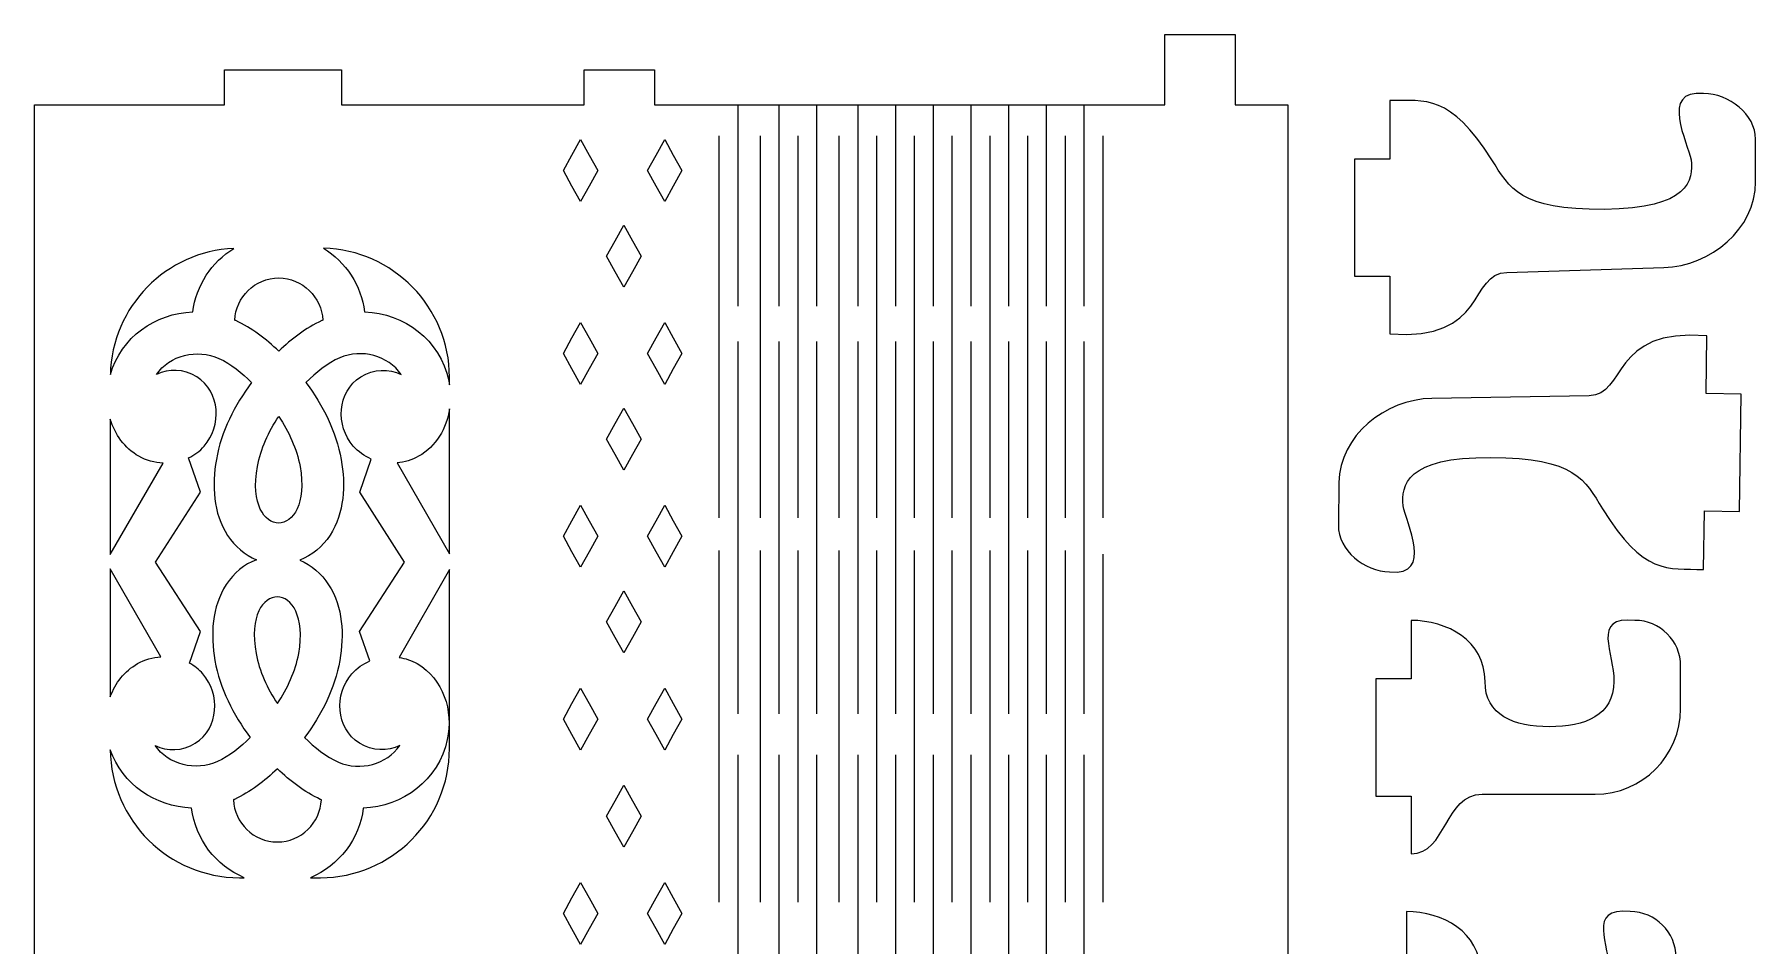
# Model space of a CAD drawing. Header units: centimetres. Extents: x -23.7 to 23.1, y -16.5 to 16.8.
# Drawn here: x 8.37 to 23.05, y 8.9 to 16.68 of the extents above; entities that cross this region are included whole.
import ezdxf

# ---------------------------------------------------------------- set-up
doc = ezdxf.new("R2010")
doc.units = ezdxf.units.CM
doc.header["$MEASUREMENT"] = 0
doc.layers.add('layer 1', color=7, linetype='Continuous')

msp = doc.modelspace()

# ---------------------------------------------------------------- linework, layer by layer
at = {"layer": 'layer 1', "color": 250, "lineweight": 9}
for points, knots in [([(17.56286, 16.07659), (17.56286, 16.07659), (14.06025, 16.07659), (14.06025, 16.07659), (14.06025, 16.07659), (14.06025, 16.07659), (14.06025, 16.07589), (14.06025, 16.07589), (14.06025, 16.07589), (14.06025, 16.07589), (13.65791, 16.07589), (13.65791, 16.07589), (13.65791, 16.07589), (13.65791, 16.07589), (13.65791, 16.37609), (13.65791, 16.37609), (13.65791, 16.37609), (13.65791, 16.37609), (13.05791, 16.37609), (13.05791, 16.37609), (13.05791, 16.37609), (13.05791, 16.37609), (13.05791, 16.07589), (13.05791, 16.07589), (13.05791, 16.07589), (13.05791, 16.07589), (12.60882, 16.07589), (12.60882, 16.07589), (12.60882, 16.07589), (12.60882, 16.07589), (10.98833, 16.07589), (10.98833, 16.07589), (10.98833, 16.07589), (10.98833, 16.07589), (10.98833, 16.37595), (10.98833, 16.37595), (10.98833, 16.37595), (10.98833, 16.37595), (9.98833, 16.37595), (9.98833, 16.37595), (9.98833, 16.37595), (9.98833, 16.37595), (9.98833, 16.07589), (9.98833, 16.07589), (9.98833, 16.07589), (9.98833, 16.07589), (8.36777, 16.07589), (8.36777, 16.07589), (8.36777, 16.07589), (8.36777, 16.07589), (8.36777, 0.5754), (8.36777, 0.5754), (8.36777, 0.5754), (8.36777, 0.5754), (9.98807, 0.5754), (9.98807, 0.5754), (9.98807, 0.5754), (9.98807, 0.5754), (9.98807, 0.2754), (9.98807, 0.2754), (9.98807, 0.2754), (9.98807, 0.2754), (10.98807, 0.2754), (10.98807, 0.2754), (10.98807, 0.2754), (10.98807, 0.2754), (10.98807, 0.5754), (10.98807, 0.5754), (10.98807, 0.5754), (10.98807, 0.5754), (12.60882, 0.5754), (12.60882, 0.5754), (12.60882, 0.5754), (12.60882, 0.5754), (12.60903, 0.57586), (12.60903, 0.57586), (12.60903, 0.57586), (12.60903, 0.57586), (13.05852, 0.57586), (13.05852, 0.57586), (13.05852, 0.57586), (13.05852, 0.57586), (13.05852, 0.27466), (13.05852, 0.27466), (13.05852, 0.27466), (13.05852, 0.27466), (13.65852, 0.27466), (13.65852, 0.27466), (13.65852, 0.27466), (13.65852, 0.27466), (13.65852, 0.57586), (13.65852, 0.57586), (13.65852, 0.57586), (13.65852, 0.57586), (14.06028, 0.57586), (14.06028, 0.57586), (14.06028, 0.57586), (14.06028, 0.57586), (14.10885, 0.57586), (14.10885, 0.57586), (14.10885, 0.57586), (14.10885, 0.57586), (17.61013, 0.57586), (17.61013, 0.57586), (17.61013, 0.57586), (17.61013, 0.57586), (17.61013, 0.57656), (17.61013, 0.57656), (17.61013, 0.57656), (17.61013, 0.57656), (18.01256, 0.57656), (18.01256, 0.57656), (18.01256, 0.57656), (18.01256, 0.57656), (18.01256, 0.27536), (18.01256, 0.27536), (18.01256, 0.27536), (18.01256, 0.27536), (18.01259, 0.27536), (18.01259, 0.27536), (18.01259, 0.27536), (18.01259, 0.27536), (18.01259, -0.0263), (18.01259, -0.0263), (18.01259, -0.0263), (18.01259, -0.0263), (18.61259, -0.0263), (18.61259, -0.0263), (18.61259, -0.0263), (18.61259, -0.0263), (18.61259, 0.36993), (18.61259, 0.36993), (18.61259, 0.36993), (18.61259, 0.36993), (18.61256, 0.36993), (18.61256, 0.36993), (18.61256, 0.36993), (18.61256, 0.36993), (18.61256, 0.57656), (18.61256, 0.57656), (18.61256, 0.57656), (18.61256, 0.57656), (19.06289, 0.57656), (19.06289, 0.57656), (19.06289, 0.57656), (19.06289, 2.12628), (19.06286, 14.57261), (19.06286, 16.07659), (19.06286, 16.07659), (19.06286, 16.07659), (18.61195, 16.07659), (18.61195, 16.07659), (18.61195, 16.07659), (18.61195, 16.07659), (18.61195, 16.26811), (18.61195, 16.26811), (18.61195, 16.26811), (18.61195, 16.26811), (18.61195, 16.37679), (18.61195, 16.37679), (18.61195, 16.37679), (18.61195, 16.37679), (18.61195, 16.67792), (18.61195, 16.67792), (18.61195, 16.67792), (18.61195, 16.67792), (18.01195, 16.67792), (18.01195, 16.67792), (18.01195, 16.67792), (18.01195, 16.67792), (18.01195, 16.37679), (18.01195, 16.37679), (18.01195, 16.37679), (18.01195, 16.37679), (18.01195, 16.26811), (18.01195, 16.26811), (18.01195, 16.26811), (18.01195, 16.26811), (18.01195, 16.07659), (18.01195, 16.07659), (18.01195, 16.07659), (18.01195, 16.07659), (17.6101, 16.07659), (17.6101, 16.07659), (17.6101, 16.07659), (17.6101, 16.07659), (17.56286, 16.07659), (17.56286, 16.07659)], [0, 0, 0, 0, 0.02083333, 0.02083333, 0.02083333, 0.02083333, 0.04166667, 0.04166667, 0.04166667, 0.04166667, 0.0625, 0.0625, 0.0625, 0.0625, 0.08333333, 0.08333333, 0.08333333, 0.08333333, 0.10416667, 0.10416667, 0.10416667, 0.10416667, 0.125, 0.125, 0.125, 0.125, 0.14583333, 0.14583333, 0.14583333, 0.14583333, 0.16666667, 0.16666667, 0.16666667, 0.16666667, 0.1875, 0.1875, 0.1875, 0.1875, 0.20833333, 0.20833333, 0.20833333, 0.20833333, 0.22916667, 0.22916667, 0.22916667, 0.22916667, 0.25, 0.25, 0.25, 0.25, 0.27083333, 0.27083333, 0.27083333, 0.27083333, 0.29166667, 0.29166667, 0.29166667, 0.29166667, 0.3125, 0.3125, 0.3125, 0.3125, 0.33333333, 0.33333333, 0.33333333, 0.33333333, 0.35416667, 0.35416667, 0.35416667, 0.35416667, 0.375, 0.375, 0.375, 0.375, 0.39583333, 0.39583333, 0.39583333, 0.39583333, 0.41666667, 0.41666667, 0.41666667, 0.41666667, 0.4375, 0.4375, 0.4375, 0.4375, 0.45833333, 0.45833333, 0.45833333, 0.45833333, 0.47916667, 0.47916667, 0.47916667, 0.47916667, 0.5, 0.5, 0.5, 0.5, 0.52083333, 0.52083333, 0.52083333, 0.52083333, 0.54166667, 0.54166667, 0.54166667, 0.54166667, 0.5625, 0.5625, 0.5625, 0.5625, 0.58333333, 0.58333333, 0.58333333, 0.58333333, 0.60416667, 0.60416667, 0.60416667, 0.60416667, 0.625, 0.625, 0.625, 0.625, 0.64583333, 0.64583333, 0.64583333, 0.64583333, 0.66666667, 0.66666667, 0.66666667, 0.66666667, 0.6875, 0.6875, 0.6875, 0.6875, 0.70833333, 0.70833333, 0.70833333, 0.70833333, 0.72916667, 0.72916667, 0.72916667, 0.72916667, 0.75, 0.75, 0.75, 0.75, 0.77083333, 0.77083333, 0.77083333, 0.77083333, 0.79166667, 0.79166667, 0.79166667, 0.79166667, 0.8125, 0.8125, 0.8125, 0.8125, 0.83333333, 0.83333333, 0.83333333, 0.83333333, 0.85416667, 0.85416667, 0.85416667, 0.85416667, 0.875, 0.875, 0.875, 0.875, 0.89583333, 0.89583333, 0.89583333, 0.89583333, 0.91666667, 0.91666667, 0.91666667, 0.91666667, 0.9375, 0.9375, 0.9375, 0.9375, 0.95833333, 0.95833333, 0.95833333, 0.95833333, 1, 1, 1, 1]), ([(19.93204, 15.61441), (19.93204, 15.61441), (19.93204, 16.11441), (19.93204, 16.11441), (19.93204, 16.11441), (20.24094, 16.11147), (20.44167, 16.17272), (20.80148, 15.60906), (20.80148, 15.60906), (20.95733, 15.36493), (21.03465, 15.17996), (21.76136, 15.18526), (21.76136, 15.18526), (22.48807, 15.19056), (22.52104, 15.4377), (22.50252, 15.6083), (22.50252, 15.6083), (22.47749, 15.75), (22.22807, 16.21064), (22.60991, 16.17319), (22.60991, 16.17319), (22.82441, 16.17319), (23.05283, 15.99766), (23.05283, 15.78319), (23.05283, 15.78319), (23.05283, 15.78319), (23.05283, 15.41897), (23.05283, 15.41897), (23.05283, 15.41897), (23.05283, 15.01751), (22.67117, 14.70182), (22.26991, 14.68898), (22.26991, 14.68898), (22.26991, 14.68898), (20.93042, 14.64608), (20.93042, 14.64608), (20.93042, 14.64608), (20.60913, 14.64608), (20.76396, 14.0587), (19.93204, 14.1222), (19.93204, 14.1222), (19.93204, 14.1222), (19.93204, 14.61441), (19.93204, 14.61441), (19.93204, 14.61441), (19.93204, 14.61441), (19.63204, 14.61441), (19.63204, 14.61441), (19.63204, 14.61441), (19.63204, 14.61441), (19.63204, 15.61441), (19.63204, 15.61441), (19.63204, 15.61441), (19.63204, 15.61441), (19.93204, 15.61441), (19.93204, 15.61441)], [0, 0, 0, 0, 0.06666667, 0.06666667, 0.06666667, 0.06666667, 0.13333333, 0.13333333, 0.13333333, 0.13333333, 0.2, 0.2, 0.2, 0.2, 0.26666667, 0.26666667, 0.26666667, 0.26666667, 0.33333333, 0.33333333, 0.33333333, 0.33333333, 0.4, 0.4, 0.4, 0.4, 0.46666667, 0.46666667, 0.46666667, 0.46666667, 0.53333333, 0.53333333, 0.53333333, 0.53333333, 0.6, 0.6, 0.6, 0.6, 0.66666667, 0.66666667, 0.66666667, 0.66666667, 0.73333333, 0.73333333, 0.73333333, 0.73333333, 0.8, 0.8, 0.8, 0.8, 0.86666667, 0.86666667, 0.86666667, 0.86666667, 1, 1, 1, 1]), ([(13.02727, 15.78029), (13.02727, 15.78029), (12.95401, 15.648), (12.95401, 15.648), (12.95401, 15.648), (12.95401, 15.648), (12.88075, 15.5157), (12.88075, 15.5157), (12.88075, 15.5157), (12.88075, 15.5157), (12.95401, 15.38341), (12.95401, 15.38341), (12.95401, 15.38341), (12.95401, 15.38341), (13.02727, 15.25112), (13.02727, 15.25112), (13.02727, 15.25112), (13.02727, 15.25112), (13.10053, 15.38341), (13.10053, 15.38341), (13.10053, 15.38341), (13.10053, 15.38341), (13.17379, 15.5157), (13.17379, 15.5157), (13.17379, 15.5157), (13.17379, 15.5157), (13.10053, 15.648), (13.10053, 15.648), (13.10053, 15.648), (13.10053, 15.648), (13.02727, 15.78029), (13.02727, 15.78029)], [0, 0, 0, 0, 0.11111111, 0.11111111, 0.11111111, 0.11111111, 0.22222222, 0.22222222, 0.22222222, 0.22222222, 0.33333333, 0.33333333, 0.33333333, 0.33333333, 0.44444444, 0.44444444, 0.44444444, 0.44444444, 0.55555556, 0.55555556, 0.55555556, 0.55555556, 0.66666667, 0.66666667, 0.66666667, 0.66666667, 0.77777778, 0.77777778, 0.77777778, 0.77777778, 1, 1, 1, 1]), ([(13.74561, 15.78029), (13.74561, 15.78029), (13.67235, 15.648), (13.67235, 15.648), (13.67235, 15.648), (13.67235, 15.648), (13.59909, 15.5157), (13.59909, 15.5157), (13.59909, 15.5157), (13.59909, 15.5157), (13.67235, 15.38341), (13.67235, 15.38341), (13.67235, 15.38341), (13.67235, 15.38341), (13.74561, 15.25112), (13.74561, 15.25112), (13.74561, 15.25112), (13.74561, 15.25112), (13.81887, 15.38341), (13.81887, 15.38341), (13.81887, 15.38341), (13.81887, 15.38341), (13.89213, 15.5157), (13.89213, 15.5157), (13.89213, 15.5157), (13.89213, 15.5157), (13.81887, 15.648), (13.81887, 15.648), (13.81887, 15.648), (13.81887, 15.648), (13.74561, 15.78029), (13.74561, 15.78029)], [0, 0, 0, 0, 0.11111111, 0.11111111, 0.11111111, 0.11111111, 0.22222222, 0.22222222, 0.22222222, 0.22222222, 0.33333333, 0.33333333, 0.33333333, 0.33333333, 0.44444444, 0.44444444, 0.44444444, 0.44444444, 0.55555556, 0.55555556, 0.55555556, 0.55555556, 0.66666667, 0.66666667, 0.66666667, 0.66666667, 0.77777778, 0.77777778, 0.77777778, 0.77777778, 1, 1, 1, 1]), ([(13.39669, 15.04942), (13.39669, 15.04942), (13.32343, 14.91713), (13.32343, 14.91713), (13.32343, 14.91713), (13.32343, 14.91713), (13.25017, 14.78483), (13.25017, 14.78483), (13.25017, 14.78483), (13.25017, 14.78483), (13.32343, 14.65254), (13.32343, 14.65254), (13.32343, 14.65254), (13.32343, 14.65254), (13.39669, 14.52025), (13.39669, 14.52025), (13.39669, 14.52025), (13.39669, 14.52025), (13.46995, 14.65254), (13.46995, 14.65254), (13.46995, 14.65254), (13.46995, 14.65254), (13.54321, 14.78483), (13.54321, 14.78483), (13.54321, 14.78483), (13.54321, 14.78483), (13.46995, 14.91713), (13.46995, 14.91713), (13.46995, 14.91713), (13.46995, 14.91713), (13.39669, 15.04942), (13.39669, 15.04942)], [0, 0, 0, 0, 0.11111111, 0.11111111, 0.11111111, 0.11111111, 0.22222222, 0.22222222, 0.22222222, 0.22222222, 0.33333333, 0.33333333, 0.33333333, 0.33333333, 0.44444444, 0.44444444, 0.44444444, 0.44444444, 0.55555556, 0.55555556, 0.55555556, 0.55555556, 0.66666667, 0.66666667, 0.66666667, 0.66666667, 0.77777778, 0.77777778, 0.77777778, 0.77777778, 1, 1, 1, 1]), ([(9.01547, 13.77549), (9.02758, 14.35483), (9.49284, 14.82783), (10.06915, 14.85247), (10.06915, 14.85247), (9.88016, 14.73574), (9.74732, 14.53648), (9.7198, 14.30994), (9.7198, 14.30994), (9.39826, 14.29877), (9.10774, 14.09484), (9.01547, 13.77549)], [0, 0, 0, 0, 0.25, 0.25, 0.25, 0.25, 0.5, 0.5, 0.5, 0.5, 1, 1, 1, 1]), ([(10.83447, 14.85322), (11.42797, 14.83896), (11.90906, 14.34912), (11.90906, 13.75235), (11.90906, 13.75235), (11.90906, 13.75235), (11.90906, 13.68749), (11.90906, 13.68749), (11.90906, 13.68749), (11.90715, 13.69982), (11.90491, 13.71207), (11.9023, 13.72424), (11.9023, 13.72424), (11.82758, 14.07292), (11.52354, 14.29815), (11.18511, 14.30992), (11.18511, 14.30992), (11.15755, 14.53695), (11.02414, 14.73658), (10.83447, 14.85322)], [0, 0, 0, 0, 0.16666667, 0.16666667, 0.16666667, 0.16666667, 0.33333333, 0.33333333, 0.33333333, 0.33333333, 0.5, 0.5, 0.5, 0.5, 0.66666667, 0.66666667, 0.66666667, 0.66666667, 1, 1, 1, 1]), ([(10.07686, 14.24008), (10.07988, 14.23872), (10.0829, 14.23734), (10.08592, 14.23593), (10.08592, 14.23593), (10.22058, 14.1732), (10.34406, 14.07973), (10.45241, 13.9745), (10.45241, 13.9745), (10.56077, 14.07977), (10.6843, 14.17324), (10.81898, 14.23596), (10.81898, 14.23596), (10.82199, 14.23736), (10.82501, 14.23874), (10.82804, 14.24011), (10.82804, 14.24011), (10.81855, 14.43461), (10.65544, 14.59967), (10.45243, 14.59967), (10.45243, 14.59967), (10.24944, 14.59967), (10.08629, 14.43459), (10.07686, 14.24008)], [0, 0, 0, 0, 0.14285714, 0.14285714, 0.14285714, 0.14285714, 0.28571429, 0.28571429, 0.28571429, 0.28571429, 0.42857143, 0.42857143, 0.42857143, 0.42857143, 0.57142857, 0.57142857, 0.57142857, 0.57142857, 0.71428571, 0.71428571, 0.71428571, 0.71428571, 1, 1, 1, 1]), ([(13.02727, 14.22025), (13.02727, 14.22025), (12.95401, 14.08796), (12.95401, 14.08796), (12.95401, 14.08796), (12.95401, 14.08796), (12.88075, 13.95566), (12.88075, 13.95566), (12.88075, 13.95566), (12.88075, 13.95566), (12.95401, 13.82337), (12.95401, 13.82337), (12.95401, 13.82337), (12.95401, 13.82337), (13.02727, 13.69108), (13.02727, 13.69108), (13.02727, 13.69108), (13.02727, 13.69108), (13.10053, 13.82337), (13.10053, 13.82337), (13.10053, 13.82337), (13.10053, 13.82337), (13.17379, 13.95566), (13.17379, 13.95566), (13.17379, 13.95566), (13.17379, 13.95566), (13.10053, 14.08796), (13.10053, 14.08796), (13.10053, 14.08796), (13.10053, 14.08796), (13.02727, 14.22025), (13.02727, 14.22025)], [0, 0, 0, 0, 0.11111111, 0.11111111, 0.11111111, 0.11111111, 0.22222222, 0.22222222, 0.22222222, 0.22222222, 0.33333333, 0.33333333, 0.33333333, 0.33333333, 0.44444444, 0.44444444, 0.44444444, 0.44444444, 0.55555556, 0.55555556, 0.55555556, 0.55555556, 0.66666667, 0.66666667, 0.66666667, 0.66666667, 0.77777778, 0.77777778, 0.77777778, 0.77777778, 1, 1, 1, 1]), ([(13.74561, 14.22025), (13.74561, 14.22025), (13.67235, 14.08796), (13.67235, 14.08796), (13.67235, 14.08796), (13.67235, 14.08796), (13.59909, 13.95566), (13.59909, 13.95566), (13.59909, 13.95566), (13.59909, 13.95566), (13.67235, 13.82337), (13.67235, 13.82337), (13.67235, 13.82337), (13.67235, 13.82337), (13.74561, 13.69108), (13.74561, 13.69108), (13.74561, 13.69108), (13.74561, 13.69108), (13.81887, 13.82337), (13.81887, 13.82337), (13.81887, 13.82337), (13.81887, 13.82337), (13.89213, 13.95566), (13.89213, 13.95566), (13.89213, 13.95566), (13.89213, 13.95566), (13.81887, 14.08796), (13.81887, 14.08796), (13.81887, 14.08796), (13.81887, 14.08796), (13.74561, 14.22025), (13.74561, 14.22025)], [0, 0, 0, 0, 0.11111111, 0.11111111, 0.11111111, 0.11111111, 0.22222222, 0.22222222, 0.22222222, 0.22222222, 0.33333333, 0.33333333, 0.33333333, 0.33333333, 0.44444444, 0.44444444, 0.44444444, 0.44444444, 0.55555556, 0.55555556, 0.55555556, 0.55555556, 0.66666667, 0.66666667, 0.66666667, 0.66666667, 0.77777778, 0.77777778, 0.77777778, 0.77777778, 1, 1, 1, 1]), ([(22.61606, 12.61275), (22.61606, 12.61275), (22.60881, 12.1128), (22.60881, 12.1128), (22.60881, 12.1128), (22.29998, 12.12022), (22.09839, 12.06189), (21.74679, 12.63071), (21.74679, 12.63071), (21.5945, 12.87708), (21.51987, 13.06315), (20.79316, 13.06839), (20.79316, 13.06839), (20.06645, 13.07363), (20.0299, 12.827), (20.04594, 12.65615), (20.04594, 12.65615), (20.06891, 12.5141), (20.31163, 12.04989), (19.93037, 12.09287), (19.93037, 12.09287), (19.71589, 12.09598), (19.49004, 12.27481), (19.49315, 12.48926), (19.49315, 12.48926), (19.49315, 12.48926), (19.49844, 12.85344), (19.49844, 12.85344), (19.49844, 12.85344), (19.50426, 13.25486), (19.89046, 13.56498), (20.29186, 13.572), (20.29186, 13.572), (20.29186, 13.572), (21.63183, 13.59546), (21.63183, 13.59546), (21.63183, 13.59546), (21.95309, 13.5908), (21.8068, 14.18036), (22.63771, 14.1048), (22.63771, 14.1048), (22.63771, 14.1048), (22.63057, 13.61265), (22.63057, 13.61265), (22.63057, 13.61265), (22.63057, 13.61265), (22.93054, 13.60829), (22.93054, 13.60829), (22.93054, 13.60829), (22.93054, 13.60829), (22.91603, 12.6084), (22.91603, 12.6084), (22.91603, 12.6084), (22.91603, 12.6084), (22.61606, 12.61275), (22.61606, 12.61275)], [0, 0, 0, 0, 0.06666667, 0.06666667, 0.06666667, 0.06666667, 0.13333333, 0.13333333, 0.13333333, 0.13333333, 0.2, 0.2, 0.2, 0.2, 0.26666667, 0.26666667, 0.26666667, 0.26666667, 0.33333333, 0.33333333, 0.33333333, 0.33333333, 0.4, 0.4, 0.4, 0.4, 0.46666667, 0.46666667, 0.46666667, 0.46666667, 0.53333333, 0.53333333, 0.53333333, 0.53333333, 0.6, 0.6, 0.6, 0.6, 0.66666667, 0.66666667, 0.66666667, 0.66666667, 0.73333333, 0.73333333, 0.73333333, 0.73333333, 0.8, 0.8, 0.8, 0.8, 0.86666667, 0.86666667, 0.86666667, 0.86666667, 1, 1, 1, 1]), ([(10.22053, 13.70742), (10.13866, 13.79032), (10.0438, 13.86719), (9.94179, 13.91379), (9.94179, 13.91379), (9.7565, 13.99845), (9.51998, 13.93992), (9.40914, 13.77655), (9.40914, 13.77655), (9.51169, 13.82688), (9.64174, 13.82641), (9.75207, 13.75633), (9.75207, 13.75633), (9.9554, 13.62715), (9.96813, 13.33951), (9.81639, 13.16503), (9.81639, 13.16503), (9.7787, 13.12168), (9.73314, 13.08792), (9.68318, 13.06385), (9.68318, 13.06385), (9.68318, 13.06385), (9.7851, 12.77099), (9.7851, 12.77099), (9.7851, 12.77099), (9.7851, 12.77099), (9.40183, 12.17436), (9.40183, 12.17436), (9.40183, 12.17436), (9.40183, 12.17436), (9.78518, 11.58271), (9.78518, 11.58271), (9.78518, 11.58271), (9.78518, 11.58271), (9.69125, 11.31279), (9.69125, 11.31279), (9.69125, 11.31279), (9.73342, 11.28969), (9.77196, 11.25936), (9.80459, 11.22183), (9.80459, 11.22183), (9.95633, 11.04735), (9.9436, 10.75971), (9.74027, 10.63053), (9.74027, 10.63053), (9.62994, 10.56045), (9.49989, 10.55998), (9.39734, 10.61031), (9.39734, 10.61031), (9.50818, 10.44694), (9.7447, 10.38841), (9.92999, 10.47307), (9.92999, 10.47307), (10.032, 10.51967), (10.12686, 10.59654), (10.20873, 10.67944), (10.20873, 10.67944), (10.06332, 10.87516), (9.95089, 11.09401), (9.90815, 11.33667), (9.90815, 11.33667), (9.86996, 11.55354), (9.88037, 11.79382), (10.00422, 11.98324), (10.00422, 11.98324), (10.06792, 12.08068), (10.1576, 12.1555), (10.2623, 12.19578), (10.2623, 12.19578), (10.16265, 12.23704), (10.07732, 12.30986), (10.01602, 12.40362), (10.01602, 12.40362), (9.89217, 12.59304), (9.88176, 12.83332), (9.91995, 13.05019), (9.91995, 13.05019), (9.96269, 13.29285), (10.07512, 13.5117), (10.22053, 13.70742)], [0, 0, 0, 0, 0.04761905, 0.04761905, 0.04761905, 0.04761905, 0.0952381, 0.0952381, 0.0952381, 0.0952381, 0.14285714, 0.14285714, 0.14285714, 0.14285714, 0.19047619, 0.19047619, 0.19047619, 0.19047619, 0.23809524, 0.23809524, 0.23809524, 0.23809524, 0.28571429, 0.28571429, 0.28571429, 0.28571429, 0.33333333, 0.33333333, 0.33333333, 0.33333333, 0.38095238, 0.38095238, 0.38095238, 0.38095238, 0.42857143, 0.42857143, 0.42857143, 0.42857143, 0.47619048, 0.47619048, 0.47619048, 0.47619048, 0.52380952, 0.52380952, 0.52380952, 0.52380952, 0.57142857, 0.57142857, 0.57142857, 0.57142857, 0.61904762, 0.61904762, 0.61904762, 0.61904762, 0.66666667, 0.66666667, 0.66666667, 0.66666667, 0.71428571, 0.71428571, 0.71428571, 0.71428571, 0.76190476, 0.76190476, 0.76190476, 0.76190476, 0.80952381, 0.80952381, 0.80952381, 0.80952381, 0.85714286, 0.85714286, 0.85714286, 0.85714286, 0.9047619, 0.9047619, 0.9047619, 0.9047619, 1, 1, 1, 1]), ([(11.52611, 12.17444), (11.52611, 12.17444), (11.14276, 11.58279), (11.14276, 11.58279), (11.14276, 11.58279), (11.14276, 11.58279), (11.23, 11.33209), (11.23, 11.33209), (11.23, 11.33209), (11.17216, 11.30774), (11.11939, 11.27093), (11.0767, 11.22183), (11.0767, 11.22183), (10.92496, 11.04734), (10.93767, 10.75971), (11.14101, 10.63053), (11.14101, 10.63053), (11.25144, 10.56038), (11.38162, 10.55998), (11.48421, 10.61045), (11.48421, 10.61045), (11.37579, 10.44951), (11.14648, 10.38848), (10.96227, 10.46817), (10.96227, 10.46817), (10.85605, 10.51412), (10.75719, 10.59367), (10.67254, 10.6794), (10.67254, 10.6794), (10.81795, 10.87514), (10.93039, 11.09399), (10.97314, 11.33667), (10.97314, 11.33667), (11.01125, 11.55304), (11.00122, 11.7929), (10.87823, 11.98224), (10.87823, 11.98224), (10.81701, 12.07648), (10.73157, 12.14967), (10.63163, 12.19107), (10.63163, 12.19107), (10.73664, 12.23149), (10.82641, 12.30669), (10.89003, 12.40462), (10.89003, 12.40462), (11.01302, 12.59396), (11.02305, 12.83382), (10.98494, 13.05019), (10.98494, 13.05019), (10.94219, 13.29287), (10.82975, 13.51172), (10.68434, 13.70746), (10.68434, 13.70746), (10.76899, 13.79319), (10.86785, 13.87274), (10.97407, 13.91869), (10.97407, 13.91869), (11.15828, 13.99838), (11.38759, 13.93735), (11.49601, 13.77641), (11.49601, 13.77641), (11.39342, 13.82688), (11.26324, 13.82648), (11.15281, 13.75633), (11.15281, 13.75633), (10.94947, 13.62715), (10.93676, 13.33952), (11.0885, 13.16503), (11.0885, 13.16503), (11.13114, 13.11599), (11.18384, 13.0792), (11.2416, 13.05486), (11.2416, 13.05486), (11.2416, 13.05486), (11.14284, 12.77107), (11.14284, 12.77107), (11.14284, 12.77107), (11.14284, 12.77107), (11.52611, 12.17444), (11.52611, 12.17444)], [0, 0, 0, 0, 0.04761905, 0.04761905, 0.04761905, 0.04761905, 0.0952381, 0.0952381, 0.0952381, 0.0952381, 0.14285714, 0.14285714, 0.14285714, 0.14285714, 0.19047619, 0.19047619, 0.19047619, 0.19047619, 0.23809524, 0.23809524, 0.23809524, 0.23809524, 0.28571429, 0.28571429, 0.28571429, 0.28571429, 0.33333333, 0.33333333, 0.33333333, 0.33333333, 0.38095238, 0.38095238, 0.38095238, 0.38095238, 0.42857143, 0.42857143, 0.42857143, 0.42857143, 0.47619048, 0.47619048, 0.47619048, 0.47619048, 0.52380952, 0.52380952, 0.52380952, 0.52380952, 0.57142857, 0.57142857, 0.57142857, 0.57142857, 0.61904762, 0.61904762, 0.61904762, 0.61904762, 0.66666667, 0.66666667, 0.66666667, 0.66666667, 0.71428571, 0.71428571, 0.71428571, 0.71428571, 0.76190476, 0.76190476, 0.76190476, 0.76190476, 0.80952381, 0.80952381, 0.80952381, 0.80952381, 0.85714286, 0.85714286, 0.85714286, 0.85714286, 0.9047619, 0.9047619, 0.9047619, 0.9047619, 1, 1, 1, 1]), ([(9.01518, 12.24066), (9.01518, 12.24066), (9.01518, 13.39631), (9.01518, 13.39631), (9.01518, 13.39631), (9.05436, 13.26504), (9.13579, 13.1483), (9.25954, 13.07801), (9.25954, 13.07801), (9.32282, 13.04206), (9.39384, 13.02273), (9.46527, 13.01971), (9.46527, 13.01971), (9.46527, 13.01971), (9.01518, 12.24066), (9.01518, 12.24066)], [0, 0, 0, 0, 0.2, 0.2, 0.2, 0.2, 0.4, 0.4, 0.4, 0.4, 0.6, 0.6, 0.6, 0.6, 1, 1, 1, 1]), ([(10.45245, 13.41897), (10.36679, 13.28784), (10.2975, 13.14202), (10.27059, 12.99218), (10.27059, 12.99218), (10.15408, 12.34341), (10.74929, 12.35174), (10.63428, 12.99218), (10.63428, 12.99218), (10.60737, 13.14203), (10.5381, 13.28784), (10.45245, 13.41897)], [0, 0, 0, 0, 0.25, 0.25, 0.25, 0.25, 0.5, 0.5, 0.5, 0.5, 1, 1, 1, 1]), ([(11.90906, 13.48233), (11.90906, 13.48233), (11.90906, 12.24715), (11.90906, 12.24715), (11.90906, 12.24715), (11.90906, 12.24715), (11.46187, 13.02118), (11.46187, 13.02118), (11.46187, 13.02118), (11.52572, 13.02694), (11.58863, 13.0458), (11.64533, 13.07801), (11.64533, 13.07801), (11.79558, 13.16336), (11.88348, 13.31716), (11.90906, 13.48233)], [0, 0, 0, 0, 0.2, 0.2, 0.2, 0.2, 0.4, 0.4, 0.4, 0.4, 0.6, 0.6, 0.6, 0.6, 1, 1, 1, 1]), ([(13.39669, 13.48938), (13.39669, 13.48938), (13.32343, 13.35709), (13.32343, 13.35709), (13.32343, 13.35709), (13.32343, 13.35709), (13.25017, 13.22479), (13.25017, 13.22479), (13.25017, 13.22479), (13.25017, 13.22479), (13.32343, 13.0925), (13.32343, 13.0925), (13.32343, 13.0925), (13.32343, 13.0925), (13.39669, 12.96021), (13.39669, 12.96021), (13.39669, 12.96021), (13.39669, 12.96021), (13.46995, 13.0925), (13.46995, 13.0925), (13.46995, 13.0925), (13.46995, 13.0925), (13.54321, 13.22479), (13.54321, 13.22479), (13.54321, 13.22479), (13.54321, 13.22479), (13.46995, 13.35709), (13.46995, 13.35709), (13.46995, 13.35709), (13.46995, 13.35709), (13.39669, 13.48938), (13.39669, 13.48938)], [0, 0, 0, 0, 0.11111111, 0.11111111, 0.11111111, 0.11111111, 0.22222222, 0.22222222, 0.22222222, 0.22222222, 0.33333333, 0.33333333, 0.33333333, 0.33333333, 0.44444444, 0.44444444, 0.44444444, 0.44444444, 0.55555556, 0.55555556, 0.55555556, 0.55555556, 0.66666667, 0.66666667, 0.66666667, 0.66666667, 0.77777778, 0.77777778, 0.77777778, 0.77777778, 1, 1, 1, 1]), ([(13.02727, 12.66021), (13.02727, 12.66021), (12.95401, 12.52792), (12.95401, 12.52792), (12.95401, 12.52792), (12.95401, 12.52792), (12.88075, 12.39562), (12.88075, 12.39562), (12.88075, 12.39562), (12.88075, 12.39562), (12.95401, 12.26333), (12.95401, 12.26333), (12.95401, 12.26333), (12.95401, 12.26333), (13.02727, 12.13104), (13.02727, 12.13104), (13.02727, 12.13104), (13.02727, 12.13104), (13.10053, 12.26333), (13.10053, 12.26333), (13.10053, 12.26333), (13.10053, 12.26333), (13.17379, 12.39562), (13.17379, 12.39562), (13.17379, 12.39562), (13.17379, 12.39562), (13.10053, 12.52792), (13.10053, 12.52792), (13.10053, 12.52792), (13.10053, 12.52792), (13.02727, 12.66021), (13.02727, 12.66021)], [0, 0, 0, 0, 0.11111111, 0.11111111, 0.11111111, 0.11111111, 0.22222222, 0.22222222, 0.22222222, 0.22222222, 0.33333333, 0.33333333, 0.33333333, 0.33333333, 0.44444444, 0.44444444, 0.44444444, 0.44444444, 0.55555556, 0.55555556, 0.55555556, 0.55555556, 0.66666667, 0.66666667, 0.66666667, 0.66666667, 0.77777778, 0.77777778, 0.77777778, 0.77777778, 1, 1, 1, 1]), ([(13.74561, 12.66021), (13.74561, 12.66021), (13.67235, 12.52792), (13.67235, 12.52792), (13.67235, 12.52792), (13.67235, 12.52792), (13.59909, 12.39562), (13.59909, 12.39562), (13.59909, 12.39562), (13.59909, 12.39562), (13.67235, 12.26333), (13.67235, 12.26333), (13.67235, 12.26333), (13.67235, 12.26333), (13.74561, 12.13104), (13.74561, 12.13104), (13.74561, 12.13104), (13.74561, 12.13104), (13.81887, 12.26333), (13.81887, 12.26333), (13.81887, 12.26333), (13.81887, 12.26333), (13.89213, 12.39562), (13.89213, 12.39562), (13.89213, 12.39562), (13.89213, 12.39562), (13.81887, 12.52792), (13.81887, 12.52792), (13.81887, 12.52792), (13.81887, 12.52792), (13.74561, 12.66021), (13.74561, 12.66021)], [0, 0, 0, 0, 0.11111111, 0.11111111, 0.11111111, 0.11111111, 0.22222222, 0.22222222, 0.22222222, 0.22222222, 0.33333333, 0.33333333, 0.33333333, 0.33333333, 0.44444444, 0.44444444, 0.44444444, 0.44444444, 0.55555556, 0.55555556, 0.55555556, 0.55555556, 0.66666667, 0.66666667, 0.66666667, 0.66666667, 0.77777778, 0.77777778, 0.77777778, 0.77777778, 1, 1, 1, 1]), ([(9.01518, 11.02617), (9.01518, 11.02617), (9.01518, 12.11793), (9.01518, 12.11793), (9.01518, 12.11793), (9.01518, 12.11793), (9.44635, 11.3668), (9.44635, 11.3668), (9.44635, 11.3668), (9.37734, 11.36283), (9.30892, 11.3436), (9.24774, 11.30885), (9.24774, 11.30885), (9.13531, 11.24498), (9.0578, 11.14278), (9.01518, 11.02617)], [0, 0, 0, 0, 0.2, 0.2, 0.2, 0.2, 0.4, 0.4, 0.4, 0.4, 0.6, 0.6, 0.6, 0.6, 1, 1, 1, 1]), ([(10.44065, 10.96789), (10.35499, 11.09902), (10.2857, 11.24484), (10.25879, 11.39468), (10.25879, 11.39468), (10.14228, 12.04345), (10.73749, 12.03512), (10.62248, 11.39468), (10.62248, 11.39468), (10.59557, 11.24483), (10.5263, 11.09902), (10.44065, 10.96789)], [0, 0, 0, 0, 0.25, 0.25, 0.25, 0.25, 0.5, 0.5, 0.5, 0.5, 1, 1, 1, 1]), ([(11.90906, 12.11157), (11.90906, 12.11157), (11.90906, 10.58372), (11.90906, 10.58372), (11.90906, 10.58372), (11.90906, 9.97805), (11.41352, 9.48251), (10.80785, 9.48251), (10.80785, 9.48251), (10.80785, 9.48251), (10.72349, 9.48251), (10.72349, 9.48251), (10.72349, 9.48251), (10.96501, 9.5845), (11.14116, 9.81211), (11.17331, 10.07694), (11.17331, 10.07694), (11.51174, 10.08871), (11.81578, 10.31394), (11.8905, 10.66262), (11.8905, 10.66262), (11.94231, 10.90437), (11.85667, 11.1821), (11.63353, 11.30885), (11.63353, 11.30885), (11.58538, 11.3362), (11.53276, 11.35393), (11.47888, 11.36218), (11.47888, 11.36218), (11.47888, 11.36218), (11.90906, 12.11157), (11.90906, 12.11157)], [0, 0, 0, 0, 0.11111111, 0.11111111, 0.11111111, 0.11111111, 0.22222222, 0.22222222, 0.22222222, 0.22222222, 0.33333333, 0.33333333, 0.33333333, 0.33333333, 0.44444444, 0.44444444, 0.44444444, 0.44444444, 0.55555556, 0.55555556, 0.55555556, 0.55555556, 0.66666667, 0.66666667, 0.66666667, 0.66666667, 0.77777778, 0.77777778, 0.77777778, 0.77777778, 1, 1, 1, 1]), ([(13.39669, 11.92934), (13.39669, 11.92934), (13.32343, 11.79705), (13.32343, 11.79705), (13.32343, 11.79705), (13.32343, 11.79705), (13.25017, 11.66475), (13.25017, 11.66475), (13.25017, 11.66475), (13.25017, 11.66475), (13.32343, 11.53246), (13.32343, 11.53246), (13.32343, 11.53246), (13.32343, 11.53246), (13.39669, 11.40017), (13.39669, 11.40017), (13.39669, 11.40017), (13.39669, 11.40017), (13.46995, 11.53246), (13.46995, 11.53246), (13.46995, 11.53246), (13.46995, 11.53246), (13.54321, 11.66475), (13.54321, 11.66475), (13.54321, 11.66475), (13.54321, 11.66475), (13.46995, 11.79705), (13.46995, 11.79705), (13.46995, 11.79705), (13.46995, 11.79705), (13.39669, 11.92934), (13.39669, 11.92934)], [0, 0, 0, 0, 0.11111111, 0.11111111, 0.11111111, 0.11111111, 0.22222222, 0.22222222, 0.22222222, 0.22222222, 0.33333333, 0.33333333, 0.33333333, 0.33333333, 0.44444444, 0.44444444, 0.44444444, 0.44444444, 0.55555556, 0.55555556, 0.55555556, 0.55555556, 0.66666667, 0.66666667, 0.66666667, 0.66666667, 0.77777778, 0.77777778, 0.77777778, 0.77777778, 1, 1, 1, 1]), ([(20.11321, 11.17839), (20.11321, 11.17839), (20.11321, 11.67839), (20.11321, 11.67839), (20.11321, 11.67839), (20.42211, 11.67545), (20.74441, 11.50917), (20.74441, 11.15716), (20.74441, 11.15716), (20.74441, 10.86749), (20.99035, 10.77026), (21.29373, 10.77026), (21.29373, 10.77026), (21.59711, 10.77026), (21.84305, 10.86749), (21.84305, 11.15716), (21.84305, 11.15716), (21.85241, 11.39544), (21.64137, 11.71584), (22.02321, 11.67839), (22.02321, 11.67839), (22.23771, 11.67839), (22.41321, 11.50289), (22.41321, 11.28839), (22.41321, 11.28839), (22.41321, 11.28839), (22.41321, 10.92417), (22.41321, 10.92417), (22.41321, 10.92417), (22.41321, 10.52267), (22.08471, 10.19418), (21.68321, 10.19418), (21.68321, 10.19418), (21.68321, 10.19418), (20.71989, 10.19418), (20.71989, 10.19418), (20.71989, 10.19418), (20.3986, 10.19418), (20.41597, 9.68618), (20.11321, 9.68618), (20.11321, 9.68618), (20.11321, 9.68618), (20.11321, 10.17839), (20.11321, 10.17839), (20.11321, 10.17839), (20.11321, 10.17839), (19.81321, 10.17839), (19.81321, 10.17839), (19.81321, 10.17839), (19.81321, 10.17839), (19.81321, 11.17839), (19.81321, 11.17839), (19.81321, 11.17839), (19.81321, 11.17839), (20.11321, 11.17839), (20.11321, 11.17839)], [0, 0, 0, 0, 0.06666667, 0.06666667, 0.06666667, 0.06666667, 0.13333333, 0.13333333, 0.13333333, 0.13333333, 0.2, 0.2, 0.2, 0.2, 0.26666667, 0.26666667, 0.26666667, 0.26666667, 0.33333333, 0.33333333, 0.33333333, 0.33333333, 0.4, 0.4, 0.4, 0.4, 0.46666667, 0.46666667, 0.46666667, 0.46666667, 0.53333333, 0.53333333, 0.53333333, 0.53333333, 0.6, 0.6, 0.6, 0.6, 0.66666667, 0.66666667, 0.66666667, 0.66666667, 0.73333333, 0.73333333, 0.73333333, 0.73333333, 0.8, 0.8, 0.8, 0.8, 0.86666667, 0.86666667, 0.86666667, 0.86666667, 1, 1, 1, 1]), ([(13.02727, 11.10017), (13.02727, 11.10017), (12.95401, 10.96788), (12.95401, 10.96788), (12.95401, 10.96788), (12.95401, 10.96788), (12.88075, 10.83558), (12.88075, 10.83558), (12.88075, 10.83558), (12.88075, 10.83558), (12.95401, 10.70329), (12.95401, 10.70329), (12.95401, 10.70329), (12.95401, 10.70329), (13.02727, 10.571), (13.02727, 10.571), (13.02727, 10.571), (13.02727, 10.571), (13.10053, 10.70329), (13.10053, 10.70329), (13.10053, 10.70329), (13.10053, 10.70329), (13.17379, 10.83558), (13.17379, 10.83558), (13.17379, 10.83558), (13.17379, 10.83558), (13.10053, 10.96788), (13.10053, 10.96788), (13.10053, 10.96788), (13.10053, 10.96788), (13.02727, 11.10017), (13.02727, 11.10017)], [0, 0, 0, 0, 0.11111111, 0.11111111, 0.11111111, 0.11111111, 0.22222222, 0.22222222, 0.22222222, 0.22222222, 0.33333333, 0.33333333, 0.33333333, 0.33333333, 0.44444444, 0.44444444, 0.44444444, 0.44444444, 0.55555556, 0.55555556, 0.55555556, 0.55555556, 0.66666667, 0.66666667, 0.66666667, 0.66666667, 0.77777778, 0.77777778, 0.77777778, 0.77777778, 1, 1, 1, 1]), ([(13.74561, 11.10017), (13.74561, 11.10017), (13.67235, 10.96788), (13.67235, 10.96788), (13.67235, 10.96788), (13.67235, 10.96788), (13.59909, 10.83558), (13.59909, 10.83558), (13.59909, 10.83558), (13.59909, 10.83558), (13.67235, 10.70329), (13.67235, 10.70329), (13.67235, 10.70329), (13.67235, 10.70329), (13.74561, 10.571), (13.74561, 10.571), (13.74561, 10.571), (13.74561, 10.571), (13.81887, 10.70329), (13.81887, 10.70329), (13.81887, 10.70329), (13.81887, 10.70329), (13.89213, 10.83558), (13.89213, 10.83558), (13.89213, 10.83558), (13.89213, 10.83558), (13.81887, 10.96788), (13.81887, 10.96788), (13.81887, 10.96788), (13.81887, 10.96788), (13.74561, 11.10017), (13.74561, 11.10017)], [0, 0, 0, 0, 0.11111111, 0.11111111, 0.11111111, 0.11111111, 0.22222222, 0.22222222, 0.22222222, 0.22222222, 0.33333333, 0.33333333, 0.33333333, 0.33333333, 0.44444444, 0.44444444, 0.44444444, 0.44444444, 0.55555556, 0.55555556, 0.55555556, 0.55555556, 0.66666667, 0.66666667, 0.66666667, 0.66666667, 0.77777778, 0.77777778, 0.77777778, 0.77777778, 1, 1, 1, 1]), ([(10.15776, 9.48251), (10.15776, 9.48251), (10.11639, 9.48251), (10.11639, 9.48251), (10.11639, 9.48251), (9.51371, 9.48251), (9.02014, 9.97319), (9.01529, 10.57479), (9.01529, 10.57479), (9.11852, 10.27652), (9.39892, 10.08766), (9.708, 10.07692), (9.708, 10.07692), (9.74017, 9.81208), (9.91625, 9.5845), (10.15776, 9.48251)], [0, 0, 0, 0, 0.2, 0.2, 0.2, 0.2, 0.4, 0.4, 0.4, 0.4, 0.6, 0.6, 0.6, 0.6, 1, 1, 1, 1]), ([(10.06506, 10.14678), (10.06808, 10.14814), (10.0711, 10.14952), (10.07412, 10.15093), (10.07412, 10.15093), (10.20878, 10.21366), (10.33226, 10.30713), (10.44061, 10.41236), (10.44061, 10.41236), (10.54897, 10.30709), (10.6725, 10.21362), (10.80718, 10.1509), (10.80718, 10.1509), (10.81019, 10.1495), (10.81321, 10.14812), (10.81624, 10.14675), (10.81624, 10.14675), (10.80675, 9.95225), (10.64364, 9.78719), (10.44063, 9.78719), (10.44063, 9.78719), (10.23764, 9.78719), (10.07449, 9.95227), (10.06506, 10.14678)], [0, 0, 0, 0, 0.14285714, 0.14285714, 0.14285714, 0.14285714, 0.28571429, 0.28571429, 0.28571429, 0.28571429, 0.42857143, 0.42857143, 0.42857143, 0.42857143, 0.57142857, 0.57142857, 0.57142857, 0.57142857, 0.71428571, 0.71428571, 0.71428571, 0.71428571, 1, 1, 1, 1]), ([(13.39669, 10.271), (13.39669, 10.271), (13.32343, 10.13871), (13.32343, 10.13871), (13.32343, 10.13871), (13.32343, 10.13871), (13.25017, 10.00641), (13.25017, 10.00641), (13.25017, 10.00641), (13.25017, 10.00641), (13.32343, 9.87412), (13.32343, 9.87412), (13.32343, 9.87412), (13.32343, 9.87412), (13.39669, 9.74183), (13.39669, 9.74183), (13.39669, 9.74183), (13.39669, 9.74183), (13.46995, 9.87412), (13.46995, 9.87412), (13.46995, 9.87412), (13.46995, 9.87412), (13.54321, 10.00641), (13.54321, 10.00641), (13.54321, 10.00641), (13.54321, 10.00641), (13.46995, 10.13871), (13.46995, 10.13871), (13.46995, 10.13871), (13.46995, 10.13871), (13.39669, 10.271), (13.39669, 10.271)], [0, 0, 0, 0, 0.11111111, 0.11111111, 0.11111111, 0.11111111, 0.22222222, 0.22222222, 0.22222222, 0.22222222, 0.33333333, 0.33333333, 0.33333333, 0.33333333, 0.44444444, 0.44444444, 0.44444444, 0.44444444, 0.55555556, 0.55555556, 0.55555556, 0.55555556, 0.66666667, 0.66666667, 0.66666667, 0.66666667, 0.77777778, 0.77777778, 0.77777778, 0.77777778, 1, 1, 1, 1]), ([(13.02727, 9.44183), (13.02727, 9.44183), (12.95401, 9.30954), (12.95401, 9.30954), (12.95401, 9.30954), (12.95401, 9.30954), (12.88075, 9.17724), (12.88075, 9.17724), (12.88075, 9.17724), (12.88075, 9.17724), (12.95401, 9.04495), (12.95401, 9.04495), (12.95401, 9.04495), (12.95401, 9.04495), (13.02727, 8.91266), (13.02727, 8.91266), (13.02727, 8.91266), (13.02727, 8.91266), (13.10053, 9.04495), (13.10053, 9.04495), (13.10053, 9.04495), (13.10053, 9.04495), (13.17379, 9.17724), (13.17379, 9.17724), (13.17379, 9.17724), (13.17379, 9.17724), (13.10053, 9.30954), (13.10053, 9.30954), (13.10053, 9.30954), (13.10053, 9.30954), (13.02727, 9.44183), (13.02727, 9.44183)], [0, 0, 0, 0, 0.11111111, 0.11111111, 0.11111111, 0.11111111, 0.22222222, 0.22222222, 0.22222222, 0.22222222, 0.33333333, 0.33333333, 0.33333333, 0.33333333, 0.44444444, 0.44444444, 0.44444444, 0.44444444, 0.55555556, 0.55555556, 0.55555556, 0.55555556, 0.66666667, 0.66666667, 0.66666667, 0.66666667, 0.77777778, 0.77777778, 0.77777778, 0.77777778, 1, 1, 1, 1]), ([(13.74561, 9.44183), (13.74561, 9.44183), (13.67235, 9.30954), (13.67235, 9.30954), (13.67235, 9.30954), (13.67235, 9.30954), (13.59909, 9.17724), (13.59909, 9.17724), (13.59909, 9.17724), (13.59909, 9.17724), (13.67235, 9.04495), (13.67235, 9.04495), (13.67235, 9.04495), (13.67235, 9.04495), (13.74561, 8.91266), (13.74561, 8.91266), (13.74561, 8.91266), (13.74561, 8.91266), (13.81887, 9.04495), (13.81887, 9.04495), (13.81887, 9.04495), (13.81887, 9.04495), (13.89213, 9.17724), (13.89213, 9.17724), (13.89213, 9.17724), (13.89213, 9.17724), (13.81887, 9.30954), (13.81887, 9.30954), (13.81887, 9.30954), (13.81887, 9.30954), (13.74561, 9.44183), (13.74561, 9.44183)], [0, 0, 0, 0, 0.11111111, 0.11111111, 0.11111111, 0.11111111, 0.22222222, 0.22222222, 0.22222222, 0.22222222, 0.33333333, 0.33333333, 0.33333333, 0.33333333, 0.44444444, 0.44444444, 0.44444444, 0.44444444, 0.55555556, 0.55555556, 0.55555556, 0.55555556, 0.66666667, 0.66666667, 0.66666667, 0.66666667, 0.77777778, 0.77777778, 0.77777778, 0.77777778, 1, 1, 1, 1]), ([(20.07381, 8.69303), (20.07381, 8.69303), (20.07381, 9.19303), (20.07381, 9.19303), (20.07381, 9.19303), (20.38271, 9.19009), (20.70501, 9.02381), (20.70501, 8.6718), (20.70501, 8.6718), (20.70501, 8.38213), (20.95095, 8.2849), (21.25433, 8.2849), (21.25433, 8.2849), (21.55771, 8.2849), (21.80365, 8.38213), (21.80365, 8.6718), (21.80365, 8.6718), (21.81301, 8.91008), (21.60197, 9.23048), (21.98381, 9.19303), (21.98381, 9.19303), (22.19831, 9.19303), (22.37381, 9.01753), (22.37381, 8.80303), (22.37381, 8.80303), (22.37381, 8.80303), (22.37381, 8.43881), (22.37381, 8.43881), (22.37381, 8.43881), (22.37381, 8.03731), (22.04531, 7.70882), (21.64381, 7.70882), (21.64381, 7.70882), (21.64381, 7.70882), (20.68049, 7.70882), (20.68049, 7.70882), (20.68049, 7.70882), (20.3592, 7.70882), (20.37657, 7.20082), (20.07381, 7.20082), (20.07381, 7.20082), (20.07381, 7.20082), (20.07381, 7.69303), (20.07381, 7.69303), (20.07381, 7.69303), (20.07381, 7.69303), (19.77381, 7.69303), (19.77381, 7.69303), (19.77381, 7.69303), (19.77381, 7.69303), (19.77381, 8.69303), (19.77381, 8.69303), (19.77381, 8.69303), (19.77381, 8.69303), (20.07381, 8.69303), (20.07381, 8.69303)], [0, 0, 0, 0, 0.06666667, 0.06666667, 0.06666667, 0.06666667, 0.13333333, 0.13333333, 0.13333333, 0.13333333, 0.2, 0.2, 0.2, 0.2, 0.26666667, 0.26666667, 0.26666667, 0.26666667, 0.33333333, 0.33333333, 0.33333333, 0.33333333, 0.4, 0.4, 0.4, 0.4, 0.46666667, 0.46666667, 0.46666667, 0.46666667, 0.53333333, 0.53333333, 0.53333333, 0.53333333, 0.6, 0.6, 0.6, 0.6, 0.66666667, 0.66666667, 0.66666667, 0.66666667, 0.73333333, 0.73333333, 0.73333333, 0.73333333, 0.8, 0.8, 0.8, 0.8, 0.86666667, 0.86666667, 0.86666667, 0.86666667, 1, 1, 1, 1])]:
    msp.add_open_spline(points, degree=3, knots=knots, dxfattribs=at)
for points in [[(14.36921, 16.07398), (14.36921, 16.07398), (14.36921, 14.35798), (14.36921, 14.35798)], [(14.72019, 16.07398), (14.72019, 16.07398), (14.72019, 14.35789), (14.72019, 14.35789)], [(15.04113, 16.07398), (15.04113, 16.07398), (15.04113, 14.35798), (15.04113, 14.35798)], [(15.39211, 16.07398), (15.39211, 16.07398), (15.39211, 14.35789), (15.39211, 14.35789)], [(15.71395, 16.07398), (15.71395, 16.07398), (15.71395, 14.35789), (15.71395, 14.35789)], [(16.03569, 16.07398), (16.03569, 16.07398), (16.03569, 14.35789), (16.03569, 14.35789)], [(16.35749, 16.07398), (16.35749, 16.07398), (16.35749, 14.35789), (16.35749, 14.35789)], [(16.67917, 16.07398), (16.67917, 16.07398), (16.67917, 14.35789), (16.67917, 14.35789)], [(17.00094, 16.07398), (17.00094, 16.07398), (17.00094, 14.35789), (17.00094, 14.35789)], [(17.32276, 16.07398), (17.32276, 16.07398), (17.32276, 14.35789), (17.32276, 14.35789)], [(14.20828, 15.81241), (14.20828, 15.81241), (14.20828, 12.55197), (14.20828, 12.55197)], [(14.55934, 15.81233), (14.55934, 15.81233), (14.55934, 12.55197), (14.55934, 12.55197)], [(14.8802, 15.81241), (14.8802, 15.81241), (14.8802, 12.55197), (14.8802, 12.55197)], [(15.23126, 15.81233), (15.23126, 15.81233), (15.23126, 12.55197), (15.23126, 12.55197)], [(15.55301, 15.81233), (15.55301, 15.81233), (15.55301, 12.55197), (15.55301, 12.55197)], [(15.87476, 15.81233), (15.87476, 15.81233), (15.87476, 12.55197), (15.87476, 12.55197)], [(16.19658, 15.81233), (16.19658, 15.81233), (16.19658, 12.55197), (16.19658, 12.55197)], [(16.51833, 15.81233), (16.51833, 15.81233), (16.51833, 12.55197), (16.51833, 12.55197)], [(16.84017, 15.81233), (16.84017, 15.81233), (16.84017, 12.55197), (16.84017, 12.55197)], [(17.16185, 15.81233), (17.16185, 15.81233), (17.16185, 12.55197), (17.16185, 12.55197)], [(17.48365, 15.81233), (17.48365, 15.81233), (17.48365, 12.55197), (17.48365, 12.55197)], [(14.36921, 14.05638), (14.36921, 14.05638), (14.36921, 10.8817), (14.36921, 10.8817)], [(14.72019, 14.05638), (14.72019, 14.05638), (14.72019, 10.88165), (14.72019, 10.88165)], [(15.04113, 14.05638), (15.04113, 14.05638), (15.04113, 10.8817), (15.04113, 10.8817)], [(15.39211, 14.05638), (15.39211, 14.05638), (15.39211, 10.88165), (15.39211, 10.88165)], [(15.71395, 14.05638), (15.71395, 14.05638), (15.71395, 10.88165), (15.71395, 10.88165)], [(16.03569, 14.05638), (16.03569, 14.05638), (16.03569, 10.88165), (16.03569, 10.88165)], [(16.35749, 14.05638), (16.35749, 14.05638), (16.35749, 10.88165), (16.35749, 10.88165)], [(16.67917, 14.05638), (16.67917, 14.05638), (16.67917, 10.88165), (16.67917, 10.88165)], [(17.00094, 14.05638), (17.00094, 14.05638), (17.00094, 10.88165), (17.00094, 10.88165)], [(17.32276, 14.05638), (17.32276, 14.05638), (17.32276, 10.88165), (17.32276, 10.88165)], [(14.20828, 12.27416), (14.20828, 12.27416), (14.20828, 9.27396), (14.20828, 9.27396)], [(14.55934, 12.27416), (14.55934, 12.27416), (14.55934, 9.27396), (14.55934, 9.27396)], [(14.8802, 12.27416), (14.8802, 12.27416), (14.8802, 9.27396), (14.8802, 9.27396)], [(15.23126, 12.27416), (15.23126, 12.27416), (15.23126, 9.27396), (15.23126, 9.27396)], [(15.55301, 12.27416), (15.55301, 12.27416), (15.55301, 9.27396), (15.55301, 9.27396)], [(15.87476, 12.27416), (15.87476, 12.27416), (15.87476, 9.27396), (15.87476, 9.27396)], [(16.19658, 12.27416), (16.19658, 12.27416), (16.19658, 9.27396), (16.19658, 9.27396)], [(16.51833, 12.27416), (16.51833, 12.27416), (16.51833, 9.27396), (16.51833, 9.27396)], [(16.84017, 12.27416), (16.84017, 12.27416), (16.84017, 9.27396), (16.84017, 9.27396)], [(17.16185, 12.27416), (17.16185, 12.27416), (17.16185, 9.27396), (17.16185, 9.27396)], [(17.48365, 12.2421), (17.48365, 12.2421), (17.48365, 9.27396), (17.48365, 9.27396)], [(14.36921, 10.53165), (14.36921, 10.53165), (14.36921, 7.35697), (14.36921, 7.35697)], [(14.72019, 10.53165), (14.72019, 10.53165), (14.72019, 7.35692), (14.72019, 7.35692)], [(15.04113, 10.53165), (15.04113, 10.53165), (15.04113, 7.35697), (15.04113, 7.35697)], [(15.39211, 10.53165), (15.39211, 10.53165), (15.39211, 7.35692), (15.39211, 7.35692)], [(15.71395, 10.53165), (15.71395, 10.53165), (15.71395, 7.35692), (15.71395, 7.35692)], [(16.03569, 10.53165), (16.03569, 10.53165), (16.03569, 7.35692), (16.03569, 7.35692)], [(16.35749, 10.53165), (16.35749, 10.53165), (16.35749, 7.35692), (16.35749, 7.35692)], [(16.67917, 10.53165), (16.67917, 10.53165), (16.67917, 7.35692), (16.67917, 7.35692)], [(17.00094, 10.53165), (17.00094, 10.53165), (17.00094, 7.35692), (17.00094, 7.35692)], [(17.32276, 10.53165), (17.32276, 10.53165), (17.32276, 7.35692), (17.32276, 7.35692)]]:
    msp.add_open_spline(points, degree=3, dxfattribs=at)

doc.saveas('drawing.dxf')
